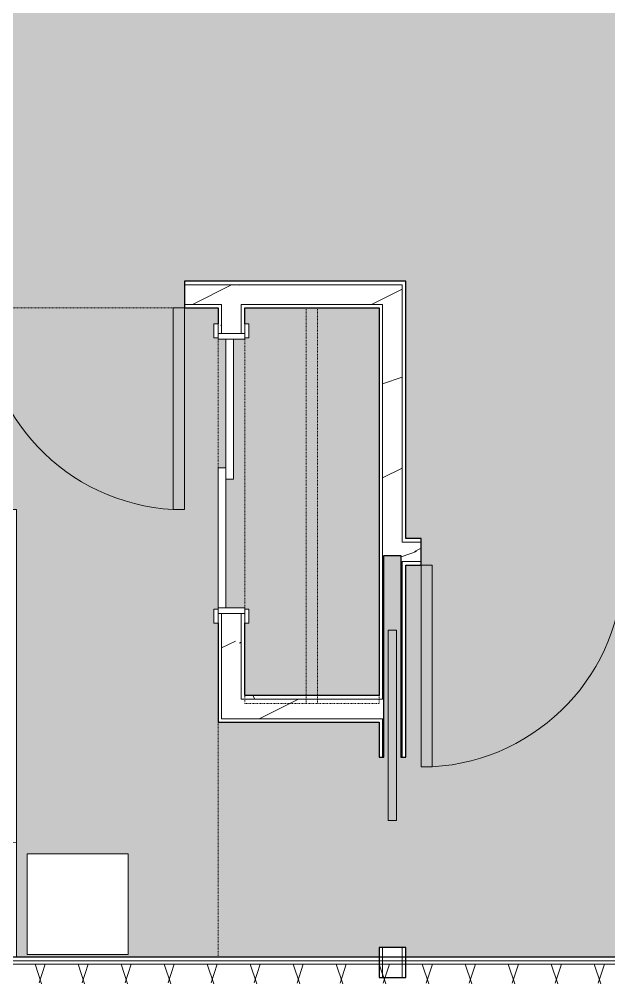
# Model space of a CAD drawing. Header units: inches. Extents: x -4830 to -242, y 9551 to 12925.
# Drawn here: x -3717.5 to -3612.2, y 11125 to 11296.7 of the extents above; entities that cross this region are included whole.
import ezdxf

# ---------------------------------------------------------------- set-up
doc = ezdxf.new("R2010")
doc.units = ezdxf.units.IN
doc.header["$MEASUREMENT"] = 0
doc.linetypes.add('Dash', pattern=[0.25, 0.125, -0.125])
for name, color, linetype, lineweight in [('0-1', 7, 'Continuous', 5), ('0-2', 7, 'Continuous', 9), ('A-AREA-PATT-2', 41, 'Continuous', 9), ('A-DOOR-1', 7, 'Continuous', 9), ('A-DOOR-2', 50, 'Continuous', 13), ('A-DOOR-FRAM-1', 50, 'Continuous', 13), ('A-WALL-1', 250, 'Continuous', 25), ('A-WALL-2', 7, 'Continuous', 9), ('A-WALL-PATT-1', 7, 'Continuous', 9), ('A-WALL-PATT-2', 8, 'Continuous', 9), ('A-WALL-PATT-3', 253, 'Continuous', 9), ('I-FURN-1', 7, 'Continuous', 9), ('I-FURN-HDLN-1', 7, 'Dash', 9), ('I-WALL-1', 250, 'Continuous', 25), ('Q-CASE-HDLN-1', 7, 'Dash', 9)]:
    doc.layers.add(name, color=color, linetype=linetype, lineweight=lineweight)
pattern_1 = [(0, (0, 0), (61.44, 15.36), [2.534, -43.546, 2.534, -43.546, -245.76]), (0, (0, 0), (61.44, 15.36), [-92.16, 2.534, -89.626, 2.534, -43.546, -107.52]), (0, (0, 0), (61.44, 15.36), [-230.4, 2.534, -28.186, 2.534, -74.266]), (120, (23.04, 7.68), (-44.02215, 45.5286), [2.534, -43.546, 2.534, -43.546, -245.76]), (120, (23.04, 7.68), (-44.02215, 45.5286), [-92.16, 2.534, -89.626, 2.534, -43.546, -107.52]), (120, (23.04, 7.68), (-44.02215, 45.5286), [-230.4, 2.534, -28.186, 2.534, -74.266]), (240, (30.72, 38.4), (-17.41785, -60.8886), [2.534, -43.546, 2.534, -43.546, -245.76]), (240, (30.72, 38.4), (-17.41785, -60.8886), [-92.16, 2.534, -89.626, 2.534, -43.546, -107.52]), (240, (30.72, 38.4), (-17.41785, -60.8886), [-230.4, 2.534, -28.186, 2.534, -74.266])]
pattern_2 = [(216.87, (12.795, 31.987), (95.9612857, 63.9749714), [15.994, -143.942]), (206.565, (31.987, 22.391), (-31.986981, -31.986924), [35.763, -35.763]), (198.435, (31.987, 6.397), (-63.974746, -31.987128), [20.231, -80.922])]

# ---------------------------------------------------------------- blocks, each defined once
blk = doc.blocks.new('Single-Flush - 36_ x 84_-1372824-FLOOR PLAN - 2ND FLOOR')
at = {"layer": 'A-DOOR-1'}
blk.add_arc((18, -2.38), 36.07, 180, 266.8211, dxfattribs=at)
at = {"layer": 'A-DOOR-2'}
for p, q in [((16, -2.38), (16, -38.39)), ((18, -2.38), (16, -2.38)), ((18, -2.38), (18, -38.39)), ((18, -38.39), (16, -38.39))]:
    blk.add_line(p, q, dxfattribs=at)
blk = doc.blocks.new('Single-Flush - 36_ x 84_-1372839-FLOOR PLAN - 2ND FLOOR')
at = {"layer": 'A-DOOR-1'}
blk.add_arc((18, 2.37), 36.07, 93.1789, 180, dxfattribs=at)
at = {"layer": 'A-DOOR-2'}
for p, q in [((16, 2.37), (16, 38.39)), ((18, 38.39), (16, 38.39)), ((18, 2.37), (18, 38.39)), ((18, 2.37), (16, 2.37))]:
    blk.add_line(p, q, dxfattribs=at)
blk = doc.blocks.new('FOLDING_SLIDING CLOSET - 48_ x 80_-1372832-FLOOR PLAN - 2ND FLOOR')
at = {"layer": 'A-DOOR-1'}
for p, q in [((-24.25, 3), (-26.75, 3)), ((-26.75, 3), (-26.75, 2.25)), ((-26.75, 2.25), (-24.25, 2.25)), ((-24.25, 2.25), (-24.25, 3)), ((26.75, 3), (24.25, 3)), ((24.25, 3), (24.25, 2.25)), ((24.25, 2.25), (26.75, 2.25)), ((26.75, 2.25), (26.75, 3)), ((-24.25, -2.5), (-26.75, -2.5)), ((-26.75, -2.5), (-26.75, -3.25)), ((-26.75, -3.25), (-24.25, -3.25)), ((-24.25, -3.25), (-24.25, -2.5)), ((26.75, -2.5), (24.25, -2.5)), ((24.25, -2.5), (24.25, -3.25)), ((24.25, -3.25), (26.75, -3.25)), ((26.75, -3.25), (26.75, -2.5))]:
    blk.add_line(p, q, dxfattribs=at)
at = {"layer": 'A-DOOR-2'}
for p, q in [((1, 2.25), (-24, 2.25)), ((-24, 2.25), (-24, 0.87)), ((1, 0.87), (1, 2.25)), ((-24, 0.87), (1, 0.87)), ((24, 0.87), (-1, 0.87)), ((-1, 0.87), (-1, -0.5)), ((24, -0.5), (24, 0.87)), ((-1, -0.5), (24, -0.5))]:
    blk.add_line(p, q, dxfattribs=at)
at = {"layer": 'A-DOOR-FRAM-1'}
for p, q in [((-24, 2.25), (-25, 2.25)), ((-25, 2.25), (-25, -2.5)), ((-24, -2.5), (-24, 2.25)), ((24, 2.25), (24, -2.5)), ((25, 2.25), (24, 2.25)), ((25, -2.5), (25, 2.25)), ((-25, -2.5), (-24, -2.5)), ((24, -2.5), (25, -2.5))]:
    blk.add_line(p, q, dxfattribs=at)
blk = doc.blocks.new('Bed-Standard - King 78_ x 80_-V14-FLOOR PLAN - 2ND FLOOR')
at = {"layer": 'I-FURN-1'}
for p, q in [((-28.31, 38.2), (-28.31, -41.8)), ((49.69, -41.8), (49.69, 38.2)), ((-25.31, 36.2), (-25.31, 24.2)), ((-25.31, 36.2), (46.69, 36.2)), ((46.69, 36.2), (46.69, 24.2)), ((49.69, 24.2), (-28.31, 17.63)), ((-25.31, 24.2), (46.69, 24.2)), ((-28.31, -41.8), (49.69, -41.8))]:
    blk.add_line(p, q, dxfattribs=at)
at = {"layer": 'I-FURN-HDLN-1'}
for p, q in [((-64.31, 38.2), (-64.31, -3.8)), ((73.69, -77.8), (73.69, 38.2)), ((-64.31, -49.21), (-64.31, -72.21)), ((-58.31, -77.8), (-22.31, -77.8))]:
    blk.add_line(p, q, dxfattribs=at)
blk = doc.blocks.new('Table-Night Stand - 18_ x 18_ x 24_-1352623-FLOOR PLAN - 2ND FLOOR')
at = {"layer": 'I-FURN-1'}
for p, q in [((18.15, 18), (0.15, 18)), ((0.15, 18), (0.15, 0)), ((18.15, 0), (18.15, 18)), ((0.15, 0), (18.15, 0))]:
    blk.add_line(p, q, dxfattribs=at)
blk = doc.blocks.new('OD_CW_Closet - OD_CW_Closet-1912361-FLOOR PLAN - 2ND FLOOR')
at = {"layer": 'Q-CASE-HDLN-1'}
for p, q in [((71.4, 24), (0.74, 24)), ((0.74, 24), (0.74, 0)), ((71.4, 0), (71.4, 24)), ((0.74, 13), (71.4, 13)), ((0.74, 11), (71.4, 11)), ((0.74, 0), (3.57, 0)), ((6.32, 0), (54.32, 0)), ((57.07, 0), (71.4, 0))]:
    blk.add_line(p, q, dxfattribs=at)
blk = doc.blocks.new('Pocket_Door_2385 - 34_ x 80_-1722045-FLOOR PLAN - 2ND FLOOR')
at = {"layer": 'A-DOOR-2'}
for p, q in [((-39.67, 0.75), (-39.67, -0.75)), ((-5.67, 0.75), (-39.67, 0.75)), ((-5.67, -0.75), (-5.67, 0.75)), ((-39.67, -0.75), (-5.67, -0.75))]:
    blk.add_line(p, q, dxfattribs=at)
blk = doc.blocks.new('CTR - 1st Phase - Unit Layouts_rvt-1-FLOOR PLAN - 2ND FLOOR')
at = {"layer": 'A-WALL-PATT-1'}
h = blk.add_hatch(dxfattribs=at)
h.set_pattern_fill('FP_3', color=256, style=0, pattern_type=2)
h.set_pattern_definition(pattern_1)
h.paths.add_polyline_path([(-3723.96, 11245.19), (-3723.96, 11245.81), (-3852.47, 11245.81), (-3852.47, 11245.19), (-3775.95, 11245.19)], flags=0)
h.paths.add_polyline_path([(-3677.21, 11245.19), (-3652.59, 11245.19), (-3652.59, 11245.81), (-3677.84, 11245.81), (-3677.84, 11245.19)], flags=0)
h.paths.add_polyline_path([(-3681.34, 11245.19), (-3681.34, 11245.81), (-3687.96, 11245.81), (-3687.96, 11245.19), (-3681.96, 11245.19)], flags=0)
h = blk.add_hatch(dxfattribs=at)
h.set_pattern_fill('FP_3', color=256, style=0, pattern_type=2)
h.set_pattern_definition(pattern_1)
h.paths.add_polyline_path([(-3681.34, 11171.19), (-3681.34, 11190.61), (-3681.96, 11190.61), (-3681.96, 11171.19)], flags=0)
h.paths.add_polyline_path([(-3681.96, 11240.61), (-3681.34, 11240.61), (-3681.34, 11245.19), (-3681.96, 11245.19), (-3681.96, 11242.32)], flags=0)
h = blk.add_hatch(dxfattribs=at)
h.set_pattern_fill('FP_3', color=256, style=0, pattern_type=2)
h.set_pattern_definition(pattern_1)
h.paths.add_polyline_path([(-3652.59, 11129.19), (-3652.59, 11130.94), (-3653.21, 11130.94), (-3653.21, 11129.19), (-3653.01, 11129.19)], flags=0)
h.paths.add_polyline_path([(-3652.59, 11164.94), (-3652.59, 11171.81), (-3653.21, 11171.81), (-3653.21, 11164.94)], flags=0)
h.paths.add_polyline_path([(-3653.21, 11175.31), (-3652.59, 11175.31), (-3652.59, 11245.19), (-3653.21, 11245.19), (-3653.21, 11175.94)], flags=0)
h = blk.add_hatch(dxfattribs=at)
h.set_pattern_fill('FP_3', color=256, style=0, pattern_type=2)
h.set_pattern_definition(pattern_1)
h.paths.add_polyline_path([(-3492.25, 11203.36), (-3483.97, 11203.38), (-3483.97, 11203.98), (-3517, 11203.98), (-3517, 11203.36), (-3495.3, 11203.36)], flags=0)
h.paths.add_polyline_path([(-3645.72, 11203.36), (-3645.72, 11203.98), (-3648.46, 11203.98), (-3648.46, 11203.36)], flags=0)
h.paths.add_polyline_path([(-3609.72, 11203.36), (-3520.5, 11203.36), (-3520.5, 11203.98), (-3609.72, 11203.98)], flags=0)
h = blk.add_hatch(dxfattribs=at)
h.set_pattern_fill('FP_3', color=256, style=0, pattern_type=2)
h.set_pattern_definition(pattern_1)
h.paths.add_polyline_path([(-3648.46, 11199.23), (-3645.72, 11199.23), (-3645.72, 11199.86), (-3648.46, 11199.86)], flags=0)
h.paths.add_polyline_path([(-3495.3, 11199.23), (-3483.97, 11199.23), (-3483.97, 11199.86), (-3609.72, 11199.86), (-3609.72, 11199.23), (-3500.23, 11199.23)], flags=0)
h = blk.add_hatch(dxfattribs=at)
h.set_pattern_fill('FP_3', color=256, style=0, pattern_type=2)
h.set_pattern_definition(pattern_1)
h.paths.add_polyline_path([(-3653.21, 11175.31), (-3653.21, 11175.94), (-3677.21, 11175.94), (-3677.21, 11175.31)], flags=0)
at = {"layer": 'A-WALL-PATT-2'}
h = blk.add_hatch(dxfattribs=at)
h.set_pattern_fill('FP_7', color=256, style=0, pattern_type=2)
h.set_pattern_definition(pattern_2)
h.paths.add_polyline_path([(-3846.51, 11245.81), (-3723.96, 11245.81), (-3723.96, 11249.31), (-3852.47, 11249.31), (-3852.47, 11245.81)], flags=0)
h.paths.add_polyline_path([(-3681.34, 11245.81), (-3649.09, 11245.81), (-3649.09, 11249.31), (-3687.96, 11249.31), (-3687.96, 11245.81)], flags=0)
h = blk.add_hatch(dxfattribs=at)
h.set_pattern_fill('FP_7', color=256, style=0, pattern_type=2)
h.set_pattern_definition(pattern_2)
h.paths.add_polyline_path([(-3681.34, 11171.81), (-3677.84, 11171.81), (-3677.84, 11190.61), (-3681.34, 11190.61), (-3681.34, 11175.31)], flags=0)
h.paths.add_polyline_path([(-3677.84, 11240.61), (-3677.84, 11245.81), (-3681.34, 11245.81), (-3681.34, 11240.61), (-3679.21, 11240.61)], flags=0)
h = blk.add_hatch(dxfattribs=at)
h.set_pattern_fill('FP_7', color=256, style=0, pattern_type=2)
h.set_pattern_definition(pattern_2)
h.paths.add_polyline_path([(-3649.09, 11129.19), (-3649.09, 11130.94), (-3652.59, 11130.94), (-3652.59, 11129.19), (-3651.45, 11129.19)], flags=0)
h.paths.add_polyline_path([(-3649.09, 11164.94), (-3649.1, 11245.81), (-3652.59, 11245.81), (-3652.59, 11164.94), (-3652.34, 11164.94), (-3652.34, 11200.94), (-3649.34, 11200.94), (-3649.34, 11164.94)], flags=0)
h = blk.add_hatch(dxfattribs=at)
h.set_pattern_fill('FP_7', color=256, style=0, pattern_type=2)
h.set_pattern_definition(pattern_2)
h.paths.add_polyline_path([(-3492.25, 11199.86), (-3482.72, 11199.86), (-3483.97, 11199.99), (-3483.97, 11203.36), (-3609.72, 11203.36), (-3609.72, 11199.86), (-3495.3, 11199.86)], flags=0)
h.paths.add_polyline_path([(-3648.46, 11199.86), (-3645.72, 11199.86), (-3645.72, 11203.36), (-3649.09, 11203.36), (-3649.09, 11199.86)], flags=0)
h = blk.add_hatch(dxfattribs=at)
h.set_pattern_fill('FP_7', color=256, style=0, pattern_type=2)
h.set_pattern_definition(pattern_2)
h.paths.add_polyline_path([(-3653.21, 11171.81), (-3652.59, 11171.81), (-3652.59, 11175.31), (-3677.84, 11175.31), (-3677.84, 11171.81), (-3677.21, 11171.81)], flags=0)
at = {"layer": 'A-WALL-1'}
for p, q in [((-3648.46, 11249.94), (-3687.96, 11249.94)), ((-3687.96, 11249.94), (-3687.96, 11245.19)), ((-3648.46, 11249.31), (-3648.46, 11249.94)), ((-3648.46, 11245.19), (-3648.46, 11249.31)), ((-3687.96, 11245.19), (-3681.96, 11245.19)), ((-3681.96, 11245.19), (-3681.96, 11242.36)), ((-3677.21, 11245.19), (-3653.21, 11245.19)), ((-3677.21, 11242.36), (-3677.21, 11245.19)), ((-3653.21, 11245.19), (-3653.21, 11175.94)), ((-3648.46, 11203.98), (-3648.46, 11245.19)), ((-3645.72, 11203.98), (-3648.46, 11203.98)), ((-3645.72, 11199.23), (-3645.72, 11203.98)), ((-3652.34, 11164.94), (-3652.34, 11200.94)), ((-3652.34, 11200.94), (-3649.34, 11200.94)), ((-3649.34, 11200.94), (-3649.34, 11164.94)), ((-3648.46, 11199.23), (-3645.72, 11199.23)), ((-3648.46, 11164.94), (-3648.46, 11199.23)), ((-3681.96, 11188.86), (-3681.96, 11171.19)), ((-3677.21, 11175.94), (-3677.21, 11188.86)), ((-3653.21, 11175.94), (-3677.21, 11175.94)), ((-3681.96, 11171.19), (-3681.34, 11171.19)), ((-3681.34, 11171.19), (-3677.21, 11171.19)), ((-3677.21, 11171.19), (-3653.21, 11171.19)), ((-3653.21, 11171.19), (-3653.21, 11164.94)), ((-3653.21, 11164.94), (-3652.34, 11164.94)), ((-3649.34, 11164.94), (-3648.46, 11164.94)), ((-3648.46, 11130.94), (-3653.21, 11130.94)), ((-3653.21, 11130.94), (-3653.21, 11125.56)), ((-3648.46, 11125.56), (-3648.46, 11130.94)), ((-3653.21, 11125.56), (-3648.46, 11125.56))]:
    blk.add_line(p, q, dxfattribs=at)
at = {"layer": 'A-WALL-2'}
for p, q in [((-3649.09, 11249.31), (-3687.96, 11249.31)), ((-3649.09, 11249.31), (-3649.09, 11245.81)), ((-3681.34, 11245.81), (-3687.96, 11245.81)), ((-3681.34, 11245.81), (-3681.34, 11245.19)), ((-3681.34, 11240.61), (-3681.34, 11245.19)), ((-3652.59, 11245.81), (-3677.84, 11245.81)), ((-3677.84, 11245.81), (-3677.84, 11245.19)), ((-3677.84, 11240.61), (-3677.84, 11245.19)), ((-3652.59, 11245.81), (-3652.59, 11245.19)), ((-3652.59, 11245.19), (-3652.59, 11175.31)), ((-3649.09, 11245.81), (-3649.09, 11245.19)), ((-3649.09, 11245.19), (-3649.09, 11203.36)), ((-3649.09, 11203.36), (-3648.46, 11203.36)), ((-3649.09, 11203.36), (-3648.46, 11203.36)), ((-3645.72, 11203.36), (-3648.46, 11203.36)), ((-3649.09, 11199.86), (-3648.46, 11199.86)), ((-3649.09, 11199.86), (-3649.09, 11164.94)), ((-3648.46, 11199.86), (-3649.09, 11199.86)), ((-3645.72, 11199.86), (-3648.46, 11199.86)), ((-3681.34, 11171.81), (-3681.34, 11190.61)), ((-3677.84, 11175.31), (-3677.84, 11190.61)), ((-3677.21, 11175.31), (-3677.84, 11175.31)), ((-3653.21, 11175.31), (-3677.21, 11175.31)), ((-3653.21, 11175.31), (-3652.59, 11175.31)), ((-3677.84, 11171.81), (-3681.34, 11171.81)), ((-3677.21, 11171.81), (-3677.84, 11171.81)), ((-3653.21, 11171.81), (-3677.21, 11171.81)), ((-3653.21, 11171.81), (-3652.59, 11171.81)), ((-3652.59, 11171.81), (-3652.59, 11164.94)), ((-3652.59, 11130.94), (-3652.59, 11125.56)), ((-3649.09, 11130.94), (-3649.09, 11125.56))]:
    blk.add_line(p, q, dxfattribs=at)
at = {"layer": '0-2'}
for name, p, rotation in [('Bed-Standard - King 78_ x 80_-V14-FLOOR PLAN - 2ND FLOOR', (-3746.28, 11167.39), 180), ('OD_CW_Closet - OD_CW_Closet-1912361-FLOOR PLAN - 2ND FLOOR', (-3677.21, 11245.93), 270.0000000000016), ('FOLDING_SLIDING CLOSET - 48_ x 80_-1372832-FLOOR PLAN - 2ND FLOOR', (-3679.71, 11215.61), 90.00000000000375), ('Single-Flush - 36_ x 84_-1372839-FLOOR PLAN - 2ND FLOOR', (-3627.72, 11201.61), 180), ('Pocket_Door_2385 - 34_ x 80_-1722045-FLOOR PLAN - 2ND FLOOR', (-3650.84, 11147.94), 270), ('Table-Night Stand - 18_ x 18_ x 24_-1352623-FLOOR PLAN - 2ND FLOOR', (-3697.89, 11147.69), 180)]:
    blk.add_blockref(name, p, dxfattribs=dict(at, rotation=rotation))
blk.add_blockref('Single-Flush - 36_ x 84_-1372824-FLOOR PLAN - 2ND FLOOR', (-3705.96, 11247.56), dxfattribs=at)
blk = doc.blocks.new('CTR - 1st Phase - Common Walls_rvt-1-FLOOR PLAN - 2ND FLOOR')
at = {"layer": 'A-AREA-PATT-2'}
h = blk.add_hatch(color=256, dxfattribs=at)
h.paths.add_polyline_path([(-3650.72, 11373.79), (-3648.97, 11373.79), (-3648.97, 11337.79), (-3650.72, 11337.79), (-3650.72, 11373.41)], flags=0)
h.paths.add_polyline_path([(-3851.85, 11129.19), (-3795.96, 11129.19), (-3795.96, 11209.19), (-3717.96, 11209.19), (-3717.96, 11129.19), (-3653.21, 11129.19), (-3653.21, 11130.94), (-3648.46, 11130.94), (-3648.46, 11129.19), (-3608.96, 11129.19), (-3608.96, 11153.19), (-3555.1, 11153.19), (-3555.1, 11129.19), (-3547.07, 11129.19), (-3547.07, 11136.92), (-3546.95, 11137.88), (-3546.58, 11138.78), (-3545.98, 11139.55), (-3545.21, 11140.14), (-3544.31, 11140.51), (-3542.72, 11140.64), (-3541.96, 11140.64), (-3542.31, 11143.67), (-3543.5, 11144.67), (-3544.07, 11145.67), (-3544.49, 11147.56), (-3544.6, 11148.67), (-3544.42, 11150.66), (-3543.89, 11152.67), (-3543.16, 11154.67), (-3542.23, 11156.67), (-3540.84, 11158.67), (-3539.84, 11159.67), (-3538.97, 11160.17), (-3537.6, 11160.67), (-3536.6, 11160.67), (-3535.22, 11160.17), (-3534.36, 11159.67), (-3533.36, 11158.67), (-3531.97, 11156.67), (-3531.04, 11154.67), (-3530.31, 11152.67), (-3529.77, 11150.66), (-3529.6, 11148.67), (-3529.77, 11147.18), (-3529.86, 11146.67), (-3530.13, 11145.67), (-3530.7, 11144.67), (-3531.89, 11143.67), (-3532.24, 11140.64), (-3530.42, 11140.59), (-3529.88, 11140.51), (-3528.99, 11140.14), (-3528.21, 11139.55), (-3527.62, 11138.78), (-3527.25, 11137.88), (-3527.12, 11136.92), (-3527.12, 11129.19), (-3521.1, 11129.19), (-3521.1, 11134.86), (-3516.35, 11134.86), (-3516.35, 11129.19), (-3483.97, 11129.19), (-3483.97, 11158.48), (-3516.35, 11158.48), (-3516.35, 11154.86), (-3521.1, 11154.86), (-3521.1, 11163.23), (-3483.97, 11163.23), (-3483.97, 11199.23), (-3609.72, 11199.23), (-3609.72, 11203.98), (-3521.12, 11203.98), (-3521.12, 11206.01), (-3516.37, 11206.01), (-3516.37, 11203.98), (-3483.97, 11203.98), (-3483.97, 11236.64), (-3516.37, 11236.64), (-3516.37, 11236.01), (-3521.12, 11236.01), (-3521.12, 11241.39), (-3507.97, 11241.39), (-3507.97, 11337.04), (-3515.97, 11337.04), (-3515.97, 11372.79), (-3555.97, 11372.79), (-3555.97, 11364.39), (-3553.69, 11364.39), (-3553.49, 11364.19), (-3553.49, 11363.29), (-3553.24, 11363.29), (-3553.24, 11359.43), (-3552.99, 11359.43), (-3552.99, 11357.73), (-3553.24, 11357.73), (-3553.24, 11348.24), (-3552.99, 11348.24), (-3552.99, 11347.65), (-3553.24, 11347.65), (-3553.24, 11347.06), (-3552.99, 11347.06), (-3552.99, 11346.46), (-3553.24, 11346.46), (-3553.24, 11345.87), (-3552.99, 11345.87), (-3552.99, 11345.28), (-3553.24, 11345.28), (-3553.24, 11344.69), (-3552.99, 11344.69), (-3552.99, 11344.1), (-3553.24, 11344.1), (-3553.24, 11341.48), (-3553.49, 11341.46), (-3553.55, 11340.53), (-3553.69, 11340.39), (-3555.97, 11340.39), (-3555.97, 11264.42), (-3591.97, 11264.42), (-3591.97, 11277.96), (-3602.42, 11277.96), (-3602.38, 11294.46), (-3591.97, 11294.46), (-3591.97, 11305.96), (-3602.42, 11305.96), (-3602.38, 11322.46), (-3591.97, 11322.46), (-3591.97, 11333.96), (-3602.42, 11333.96), (-3602.42, 11350.46), (-3591.97, 11350.46), (-3591.97, 11372.79), (-3612.72, 11372.79), (-3612.72, 11373.79), (-3614.72, 11373.79), (-3614.72, 11375.73), (-3650.72, 11375.73), (-3650.72, 11373.79), (-3652.72, 11373.79), (-3652.72, 11372.79), (-3668.12, 11372.79), (-3668.12, 11430.61), (-3722.28, 11430.61), (-3722.28, 11414.61), (-3740.28, 11414.61), (-3740.28, 11418.61), (-3776.28, 11418.61), (-3776.28, 11414.61), (-3794.28, 11414.61), (-3794.28, 11430.61), (-3820.72, 11430.61), (-3820.72, 11434.99), (-3822.2, 11434.99), (-3822.2, 11424.76), (-3851.85, 11424.76), (-3851.85, 11317.81), (-3855.22, 11317.81), (-3855.22, 11279.79), (-3851.85, 11279.79), (-3851.85, 11249.94), (-3723.96, 11249.94), (-3723.96, 11245.19), (-3851.85, 11245.19), (-3851.85, 11236.31), (-3828.22, 11236.31), (-3828.22, 11218.13), (-3827.72, 11218.06), (-3827.72, 11218), (-3828.22, 11218), (-3828.22, 11208.31), (-3851.85, 11208.31), (-3851.85, 11206.27), (-3826.32, 11206.27), (-3826.32, 11207.56), (-3821.57, 11207.56), (-3821.57, 11201.52), (-3851.85, 11201.52), (-3851.85, 11131.98)], flags=0)
h.paths.add_polyline_path([(-3699.51, 11129.69), (-3716.03, 11129.69), (-3716.03, 11147.69), (-3698.03, 11147.69), (-3698.03, 11129.69)], flags=0)
h.paths.add_polyline_path([(-3817.96, 11129.69), (-3817.96, 11147.69), (-3799.96, 11147.69), (-3799.96, 11129.69), (-3816.97, 11129.69)], flags=0)
h.paths.add_polyline_path([(-3648.46, 11164.94), (-3649.34, 11164.94), (-3649.34, 11200.94), (-3652.34, 11200.94), (-3652.34, 11164.94), (-3653.21, 11164.94), (-3653.21, 11171.19), (-3681.96, 11171.19), (-3681.96, 11188.86), (-3682.71, 11188.86), (-3682.71, 11191.36), (-3681.96, 11191.36), (-3681.96, 11216.61), (-3680.59, 11216.61), (-3680.59, 11239.61), (-3681.96, 11239.61), (-3681.96, 11239.86), (-3682.71, 11239.86), (-3682.71, 11242.36), (-3681.96, 11242.36), (-3681.96, 11245.19), (-3687.96, 11245.19), (-3687.96, 11249.94), (-3648.46, 11249.94), (-3648.46, 11203.98), (-3645.72, 11203.98), (-3645.72, 11199.23), (-3648.46, 11199.23), (-3648.46, 11171.81)], flags=0)
h.paths.add_polyline_path([(-3653.21, 11175.94), (-3653.21, 11245.19), (-3677.21, 11245.19), (-3677.21, 11242.36), (-3676.46, 11242.32), (-3676.46, 11239.86), (-3677.21, 11239.86), (-3677.21, 11239.61), (-3679.21, 11239.61), (-3679.21, 11214.61), (-3680.59, 11214.61), (-3680.59, 11191.61), (-3677.21, 11191.61), (-3677.21, 11191.36), (-3676.46, 11191.36), (-3676.46, 11188.86), (-3677.21, 11188.86), (-3677.21, 11175.94)], flags=0)
h.paths.add_polyline_path([(-3495.3, 11207.11), (-3511.75, 11207.11), (-3511.75, 11232.11), (-3485.75, 11232.11), (-3485.75, 11207.11), (-3493.42, 11207.11)], flags=0)
h.paths.add_polyline_path([(-3826.32, 11237.56), (-3826.32, 11243.04), (-3821.57, 11243.04), (-3821.57, 11237.56), (-3825.7, 11237.56)], flags=0)
h.paths.add_polyline_path([(-3803.79, 11330.34), (-3803.79, 11365.34), (-3797.79, 11365.34), (-3797.79, 11366.34), (-3725.79, 11366.34), (-3725.79, 11365.34), (-3719.79, 11365.34), (-3719.79, 11330.34), (-3775.77, 11330.34)], flags=0)
h.paths.add_polyline_path([(-3483.97, 11337.04), (-3483.97, 11372.79), (-3485.97, 11372.79), (-3485.97, 11337.04)], flags=0)
h.paths.add_polyline_path([(-3692.6, 11369.66), (-3705.72, 11369.66), (-3705.72, 11375.66), (-3706.72, 11375.66), (-3706.72, 11411.66), (-3705.72, 11411.66), (-3705.72, 11417.66), (-3670.72, 11417.66), (-3670.72, 11369.66), (-3678.22, 11369.66)], flags=0)
h.paths.add_polyline_path([(-3846.85, 11369.66), (-3850.85, 11369.66), (-3850.85, 11417.66), (-3815.85, 11417.66), (-3815.85, 11411.66), (-3814.85, 11411.66), (-3814.85, 11375.66), (-3815.85, 11375.66), (-3815.85, 11369.66), (-3846.51, 11369.66)], flags=0)
at = {"layer": 'A-WALL-PATT-1'}
h = blk.add_hatch(dxfattribs=at)
h.set_pattern_fill('FP_3', color=256, style=0, pattern_type=2)
h.set_pattern_definition(pattern_1)
h.paths.add_polyline_path([(-3852.47, 11128.56), (-3483.97, 11128.56), (-3483.97, 11129.19), (-3852.47, 11129.19)], flags=0)
at = {"layer": 'A-WALL-PATT-3'}
h = blk.add_hatch(dxfattribs=at)
h.set_pattern_fill('FP_28', color=256, style=0, pattern_type=2)
h.set_pattern_definition([(161.57, (0.96, 0.96), (-7.6802237, -0.0009796), [0, -54.643, 6.067, 0]), (18.43, (-0.96, 0.96), (-7.6802237, 0.0009796), [0, -54.643, 6.067, 0]), (108.43, (0.96, 0.96), (3.8382953, -19.2013653), [18.211, -42.499]), (71.57, (-0.96, 0.96), (3.8382953, 19.2013653), [18.211, -42.499])])
h.paths.add_polyline_path([(-3795.96, 11124.44), (-3482.72, 11124.44), (-3482.72, 11127.94), (-3852.47, 11127.94), (-3852.47, 11124.44), (-3811.39, 11124.44)], flags=0)
at = {"layer": 'A-WALL-2'}
for p, q in [((-3483.97, 11128.56), (-3852.47, 11128.56)), ((-3483.97, 11127.94), (-3852.47, 11127.94))]:
    blk.add_line(p, q, dxfattribs=at)
at = {"layer": 'I-WALL-1'}
blk.add_line((-3483.97, 11129.19), (-3852.47, 11129.19), dxfattribs=at)

msp = doc.modelspace()

# ---------------------------------------------------------------- block references
at = {"layer": '0-1'}
for name in ['CTR - 1st Phase - Common Walls_rvt-1-FLOOR PLAN - 2ND FLOOR', 'CTR - 1st Phase - Unit Layouts_rvt-1-FLOOR PLAN - 2ND FLOOR']:
    msp.add_blockref(name, (0, 0), dxfattribs=at)

doc.saveas('drawing.dxf')
